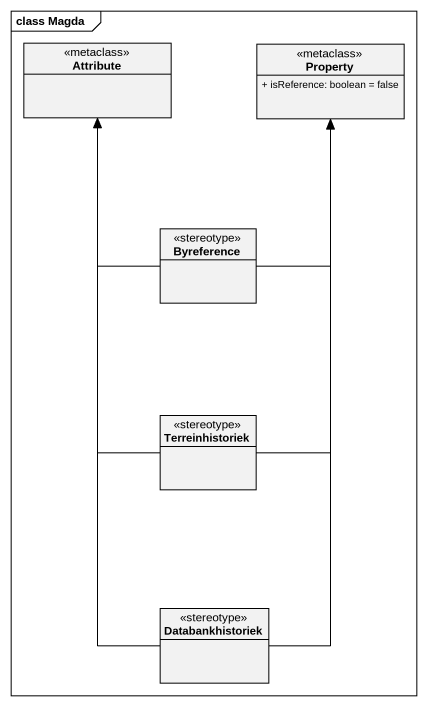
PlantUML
@startuml
mainframe class Magda
hide circle
hide empty members
skinparam classAttributeIconSize 0
class Attribute <<metaclass>>
class Property <<metaclass>> {
  + isReference: boolean = false
}
class Byreference <<stereotype>>
class Terreinhistoriek <<stereotype>>
class Databankhistoriek <<stereotype>>
Byreference -up-> Attribute
Byreference -up-> Property
Terreinhistoriek -up-> Attribute
Terreinhistoriek -up-> Property
Databankhistoriek -up-> Attribute
Databankhistoriek -up-> Property
@enduml
